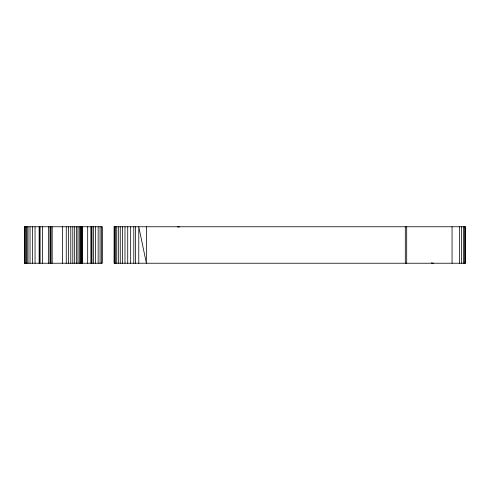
<?xml version="1.0" encoding="UTF-8"?>
<svg xmlns="http://www.w3.org/2000/svg" width="490" height="490" viewBox="0 0 490 490"><rect width="100%" height="100%" fill="white"/><g stroke="black" fill="none" stroke-linecap="round" stroke-linejoin="round"><path stroke-width="0.73" d="M24.5 226.766L102.355 226.766L102.355 263.234L24.5 263.234M114.109 226.766L465.5 226.766L465.5 263.234L114.109 263.234L114.164 226.766M177.294 226.766L179.561 227.084M431.316 262.916L433.583 263.234M465.304 226.766L465.304 263.234M464.581 226.766L464.581 263.234M463.344 226.766L463.344 263.234M461.611 226.766L461.611 263.234M459.375 226.766L459.375 263.234M452.056 226.766L452.056 263.234M406.688 226.766L406.688 263.234M405.31 226.766L405.31 263.234M146.381 226.766L146.381 263.234L138.768 226.766L138.768 263.234M135.424 226.766L135.424 263.234M133.801 226.766L133.801 263.234M130.671 226.766L130.671 263.234M127.725 226.766L127.725 263.234M124.987 226.766L124.987 263.234M122.488 226.766L122.488 263.234M120.252 226.766L120.252 263.234M118.323 226.766L118.323 263.234M116.718 226.766L116.718 263.234M115.469 226.766L115.469 263.234M114.611 226.766L114.611 263.234M114.317 226.766L114.317 263.234M101.559 226.766L101.559 263.234M100.07 226.766L100.07 263.234M98.153 226.766L98.153 263.234M95.513 226.766L95.513 263.234M93.523 226.766L93.523 263.234M91.979 226.766L91.979 263.234M91.152 226.766L91.152 263.234M91.091 226.766L91.091 263.234M87.686 226.766L87.686 263.234M82.13 226.766L82.13 263.234M81.946 226.766L81.971 263.234M81.738 226.766L81.738 263.234M81.665 226.766L81.665 263.234M81.126 226.766L81.126 263.234M80.329 226.766L80.329 263.234M79.276 226.766L79.276 263.234M77.959 226.766L77.959 263.234M76.403 226.766L76.403 263.234M74.682 226.766L74.682 263.234M72.808 226.766L72.808 263.234M70.781 226.766L70.781 263.234M68.594 226.766L68.594 263.234M66.254 226.766L66.254 263.234M62.469 226.766L62.469 263.234M52.191 226.766L52.191 263.234M51.033 226.766L51.033 263.234M50.397 226.766L50.397 263.234M50.274 226.766L50.274 263.234M50.078 226.766L50.078 263.234M48.43 226.766L48.43 263.234M42.434 226.766L42.434 263.234M39.898 226.766L39.898 263.234M39.782 226.766L39.782 263.234M39.69 226.766L39.69 263.234M39.127 226.766L39.127 263.234M35.047 226.766L35.047 263.234M32.371 226.766L32.371 263.234M30.025 226.766L30.025 263.234M28.016 226.766L28.016 263.234M26.907 226.766L26.907 263.234M26.007 226.766L26.007 263.234M25.051 226.766L25.051 263.234M24.684 226.766L24.561 263.234"/></g></svg>
